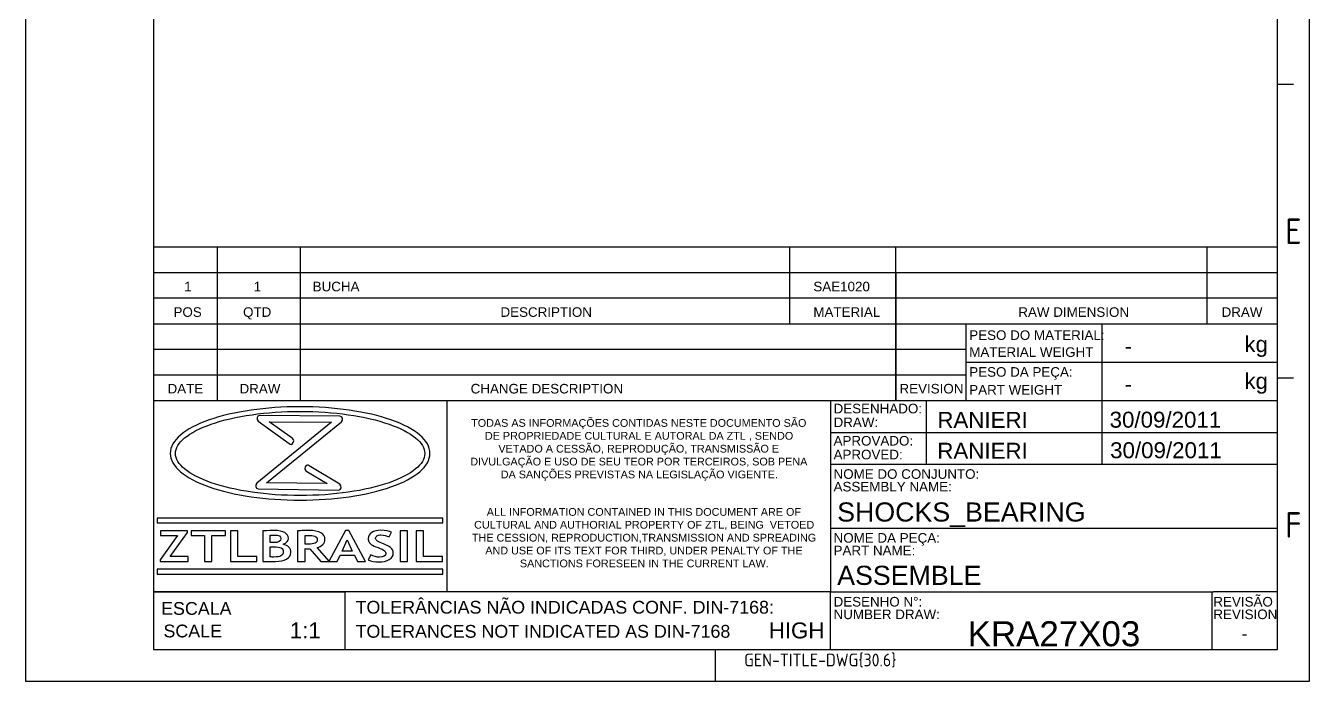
# Model space of a CAD drawing. Header units: millimetres. Extents: x 5684 to 5804, y 1874 to 2043.
# Drawn here: x 5683.5 to 5804.1, y 1874.4 to 1936 of the extents above; entities that cross this region are included whole.
import ezdxf
from ezdxf.enums import TextEntityAlignment as Align

# ---------------------------------------------------------------- set-up
doc = ezdxf.new("R2010")
doc.units = ezdxf.units.MM
doc.layers.add('Camada 1', color=7, linetype='Continuous')
doc.styles.add('ACISOTS', font='isocp.shx', dxfattribs={"height": 1})
doc.styles.get("Standard").update_dxf_attribs({"font": 'arial.ttf'})

msp = doc.modelspace()

# ---------------------------------------------------------------- linework, layer by layer
at = {"color": 135, "lineweight": 25}
for p, q in [((5683.546, 1874.403), (5683.546, 2043.003)), ((5804.146, 2043.003), (5804.146, 1874.403)), ((5802.646, 1930.503), (5801.146, 1930.503)), ((5802.646, 1902.903), (5801.146, 1902.903)), ((5748.346, 1874.403), (5748.346, 1877.403)), ((5804.146, 1874.403), (5683.546, 1874.403))]:
    msp.add_line(p, q, dxfattribs=at)
for p, q in [((5695.546, 2040.003), (5695.546, 1877.403)), ((5801.146, 1877.403), (5801.146, 2040.003)), ((5801.146, 1915.203), (5695.546, 1915.203)), ((5701.546, 1915.203), (5701.546, 1900.803)), ((5709.346, 1915.203), (5709.346, 1900.803)), ((5755.297, 1915.203), (5755.297, 1908.003)), ((5765.288, 1900.803), (5765.288, 1915.203)), ((5794.539, 1908.003), (5794.539, 1915.203)), ((5801.146, 1912.803), (5695.546, 1912.803)), ((5765.288, 1912.803), (5765.288, 1900.803)), ((5801.146, 1910.403), (5695.546, 1910.403)), ((5695.546, 1908.003), (5801.146, 1908.003)), ((5695.546, 1908.003), (5695.546, 1877.403)), ((5695.546, 1908.003), (5771.895, 1908.003)), ((5771.895, 1900.803), (5771.895, 1908.003)), ((5784.646, 1908.003), (5784.646, 1904.403)), ((5801.146, 1877.403), (5801.146, 1908.003)), ((5771.895, 1905.603), (5695.546, 1905.603)), ((5771.895, 1904.403), (5801.146, 1904.403)), ((5784.646, 1904.403), (5784.646, 1900.803)), ((5695.546, 1903.203), (5771.895, 1903.203)), ((5695.546, 1900.803), (5759.146, 1900.803)), ((5723.106, 1900.803), (5723.106, 1882.803)), ((5759.146, 1900.803), (5759.146, 1889.403)), ((5759.146, 1900.803), (5801.146, 1900.803)), ((5768.146, 1900.803), (5768.146, 1894.803)), ((5784.646, 1900.803), (5784.646, 1894.803)), ((5759.146, 1897.803), (5801.146, 1897.803)), ((5759.146, 1894.803), (5801.146, 1894.803)), ((5759.146, 1889.403), (5759.146, 1882.803)), ((5759.146, 1888.803), (5801.146, 1888.803)), ((5695.546, 1882.803), (5713.546, 1882.803)), ((5759.146, 1882.803), (5695.546, 1882.803)), ((5723.071, 1882.803), (5695.716, 1882.803)), ((5713.546, 1882.803), (5713.546, 1877.403)), ((5759.146, 1877.403), (5759.146, 1882.803)), ((5759.146, 1882.803), (5795.146, 1882.803)), ((5794.999, 1882.803), (5794.999, 1877.403)), ((5801.146, 1882.803), (5795.146, 1882.803)), ((5695.546, 1877.403), (5801.146, 1877.403)), ((5695.546, 1877.403), (5801.146, 1877.403))]:
    msp.add_line(p, q)
at = {"layer": 'Camada 1'}
for points, knots in [([(5709.332, 1900.211), (5710.961, 1900.211), (5712.517, 1900.097), (5713.939, 1899.89), (5713.939, 1899.89), (5715.417, 1899.676), (5716.75, 1899.361), (5717.868, 1898.971), (5717.868, 1898.971), (5719.015, 1898.571), (5719.941, 1898.087), (5720.574, 1897.546), (5720.574, 1897.546), (5721.19, 1897.02), (5721.531, 1896.437), (5721.531, 1895.821), (5721.531, 1895.821), (5721.531, 1895.205), (5721.19, 1894.623), (5720.574, 1894.096), (5720.574, 1894.096), (5719.941, 1893.555), (5719.015, 1893.072), (5717.868, 1892.671), (5717.868, 1892.671), (5716.75, 1892.281), (5715.417, 1891.967), (5713.939, 1891.752), (5713.939, 1891.752), (5712.517, 1891.546), (5710.961, 1891.431), (5709.332, 1891.431), (5709.332, 1891.431), (5707.703, 1891.431), (5706.147, 1891.546), (5704.725, 1891.752), (5704.725, 1891.752), (5703.247, 1891.967), (5701.914, 1892.281), (5700.797, 1892.671), (5700.797, 1892.671), (5699.649, 1893.072), (5698.723, 1893.555), (5698.09, 1894.096), (5698.09, 1894.096), (5697.474, 1894.623), (5697.133, 1895.205), (5697.133, 1895.821), (5697.133, 1895.821), (5697.133, 1896.437), (5697.474, 1897.02), (5698.09, 1897.546), (5698.09, 1897.546), (5698.723, 1898.087), (5699.649, 1898.571), (5700.797, 1898.971), (5700.797, 1898.971), (5701.914, 1899.361), (5703.247, 1899.676), (5704.725, 1899.89), (5704.725, 1899.89), (5706.147, 1900.097), (5707.703, 1900.211), (5709.332, 1900.211)], [0, 0, 0, 0, 0.0588235, 0.0588235, 0.0588235, 0.0588235, 0.1176471, 0.1176471, 0.1176471, 0.1176471, 0.1764706, 0.1764706, 0.1764706, 0.1764706, 0.2352941, 0.2352941, 0.2352941, 0.2352941, 0.2941176, 0.2941176, 0.2941176, 0.2941176, 0.3529412, 0.3529412, 0.3529412, 0.3529412, 0.4117647, 0.4117647, 0.4117647, 0.4117647, 0.4705882, 0.4705882, 0.4705882, 0.4705882, 0.5294118, 0.5294118, 0.5294118, 0.5294118, 0.5882353, 0.5882353, 0.5882353, 0.5882353, 0.6470588, 0.6470588, 0.6470588, 0.6470588, 0.7058824, 0.7058824, 0.7058824, 0.7058824, 0.7647059, 0.7647059, 0.7647059, 0.7647059, 0.8235294, 0.8235294, 0.8235294, 0.8235294, 0.8823529, 0.8823529, 0.8823529, 0.8823529, 1, 1, 1, 1]), ([(5709.332, 1899.778), (5707.732, 1899.778), (5706.205, 1899.667), (5704.813, 1899.465), (5704.813, 1899.465), (5703.366, 1899.256), (5702.064, 1898.949), (5700.975, 1898.569), (5700.975, 1898.569), (5699.915, 1898.199), (5699.061, 1897.762), (5698.479, 1897.282), (5698.479, 1897.282), (5697.927, 1896.826), (5697.622, 1896.332), (5697.622, 1895.821), (5697.622, 1895.821), (5697.622, 1895.31), (5697.927, 1894.817), (5698.479, 1894.361), (5698.479, 1894.361), (5699.061, 1893.881), (5699.915, 1893.444), (5700.975, 1893.074), (5700.975, 1893.074), (5702.064, 1892.694), (5703.366, 1892.387), (5704.813, 1892.178), (5704.813, 1892.178), (5706.205, 1891.976), (5707.732, 1891.865), (5709.332, 1891.865), (5709.332, 1891.865), (5710.932, 1891.865), (5712.459, 1891.976), (5713.851, 1892.178), (5713.851, 1892.178), (5715.298, 1892.387), (5716.6, 1892.694), (5717.689, 1893.074), (5717.689, 1893.074), (5718.749, 1893.444), (5719.603, 1893.881), (5720.185, 1894.361), (5720.185, 1894.361), (5720.737, 1894.817), (5721.042, 1895.31), (5721.042, 1895.821), (5721.042, 1895.821), (5721.042, 1896.332), (5720.737, 1896.826), (5720.185, 1897.282), (5720.185, 1897.282), (5719.603, 1897.762), (5718.749, 1898.199), (5717.689, 1898.569), (5717.689, 1898.569), (5716.6, 1898.949), (5715.298, 1899.256), (5713.851, 1899.465), (5713.851, 1899.465), (5712.459, 1899.667), (5710.932, 1899.778), (5709.332, 1899.778)], [0, 0, 0, 0, 0.0588235, 0.0588235, 0.0588235, 0.0588235, 0.1176471, 0.1176471, 0.1176471, 0.1176471, 0.1764706, 0.1764706, 0.1764706, 0.1764706, 0.2352941, 0.2352941, 0.2352941, 0.2352941, 0.2941176, 0.2941176, 0.2941176, 0.2941176, 0.3529412, 0.3529412, 0.3529412, 0.3529412, 0.4117647, 0.4117647, 0.4117647, 0.4117647, 0.4705882, 0.4705882, 0.4705882, 0.4705882, 0.5294118, 0.5294118, 0.5294118, 0.5294118, 0.5882353, 0.5882353, 0.5882353, 0.5882353, 0.6470588, 0.6470588, 0.6470588, 0.6470588, 0.7058824, 0.7058824, 0.7058824, 0.7058824, 0.7647059, 0.7647059, 0.7647059, 0.7647059, 0.8235294, 0.8235294, 0.8235294, 0.8235294, 0.8823529, 0.8823529, 0.8823529, 0.8823529, 1, 1, 1, 1]), ([(5708.317, 1896.756), (5708.317, 1896.756), (5705.395, 1898.85), (5705.395, 1898.85), (5705.395, 1898.85), (5705.177, 1899.006), (5705.266, 1899.402), (5705.522, 1899.4), (5705.522, 1899.4), (5705.522, 1899.4), (5713.07, 1899.339), (5713.07, 1899.339), (5713.07, 1899.339), (5713.318, 1899.337), (5713.41, 1898.964), (5713.207, 1898.799), (5713.207, 1898.799), (5713.207, 1898.799), (5706.18, 1893.074), (5706.18, 1893.074), (5706.18, 1893.074), (5706.18, 1893.074), (5711.876, 1892.982), (5711.876, 1892.982), (5711.876, 1892.982), (5711.876, 1892.982), (5709.96, 1894.136), (5709.96, 1894.136), (5709.96, 1894.136), (5709.834, 1894.212), (5709.708, 1894.288), (5709.818, 1894.551), (5709.818, 1894.551), (5709.928, 1894.815), (5710.054, 1894.739), (5710.18, 1894.663), (5710.18, 1894.663), (5710.18, 1894.663), (5713.052, 1892.933), (5713.052, 1892.933), (5713.052, 1892.933), (5713.287, 1892.791), (5713.203, 1892.37), (5712.939, 1892.374), (5712.939, 1892.374), (5712.939, 1892.374), (5705.391, 1892.495), (5705.391, 1892.495), (5705.391, 1892.495), (5705.144, 1892.499), (5705.054, 1892.871), (5705.255, 1893.036), (5705.255, 1893.036), (5705.255, 1893.036), (5712.275, 1898.754), (5712.275, 1898.754), (5712.275, 1898.754), (5712.275, 1898.754), (5706.424, 1898.801), (5706.424, 1898.801), (5706.424, 1898.801), (5706.424, 1898.801), (5708.57, 1897.264), (5708.57, 1897.264), (5708.57, 1897.264), (5708.689, 1897.178), (5708.809, 1897.093), (5708.683, 1896.839), (5708.683, 1896.839), (5708.557, 1896.585), (5708.437, 1896.67), (5708.317, 1896.756)], [0, 0, 0, 0, 0.0526316, 0.0526316, 0.0526316, 0.0526316, 0.1052632, 0.1052632, 0.1052632, 0.1052632, 0.1578947, 0.1578947, 0.1578947, 0.1578947, 0.2105263, 0.2105263, 0.2105263, 0.2105263, 0.2631579, 0.2631579, 0.2631579, 0.2631579, 0.3157895, 0.3157895, 0.3157895, 0.3157895, 0.3684211, 0.3684211, 0.3684211, 0.3684211, 0.4210526, 0.4210526, 0.4210526, 0.4210526, 0.4736842, 0.4736842, 0.4736842, 0.4736842, 0.5263158, 0.5263158, 0.5263158, 0.5263158, 0.5789474, 0.5789474, 0.5789474, 0.5789474, 0.6315789, 0.6315789, 0.6315789, 0.6315789, 0.6842105, 0.6842105, 0.6842105, 0.6842105, 0.7368421, 0.7368421, 0.7368421, 0.7368421, 0.7894737, 0.7894737, 0.7894737, 0.7894737, 0.8421053, 0.8421053, 0.8421053, 0.8421053, 0.8947368, 0.8947368, 0.8947368, 0.8947368, 1, 1, 1, 1]), ([(5695.967, 1889.738), (5695.967, 1889.738), (5722.698, 1889.738), (5722.698, 1889.738), (5722.698, 1889.738), (5722.698, 1889.738), (5722.75, 1889.738), (5722.75, 1889.738), (5722.75, 1889.738), (5722.75, 1889.738), (5722.75, 1889.685), (5722.75, 1889.685), (5722.75, 1889.685), (5722.75, 1889.685), (5722.75, 1889.337), (5722.75, 1889.337), (5722.75, 1889.337), (5722.75, 1889.337), (5722.75, 1889.285), (5722.75, 1889.285), (5722.75, 1889.285), (5722.75, 1889.285), (5722.698, 1889.285), (5722.698, 1889.285), (5722.698, 1889.285), (5722.698, 1889.285), (5695.967, 1889.285), (5695.967, 1889.285), (5695.967, 1889.285), (5695.967, 1889.285), (5695.914, 1889.285), (5695.914, 1889.285), (5695.914, 1889.285), (5695.914, 1889.285), (5695.914, 1889.337), (5695.914, 1889.337), (5695.914, 1889.337), (5695.914, 1889.337), (5695.914, 1889.685), (5695.914, 1889.685), (5695.914, 1889.685), (5695.914, 1889.685), (5695.914, 1889.738), (5695.914, 1889.738), (5695.914, 1889.738), (5695.914, 1889.738), (5695.967, 1889.738), (5695.967, 1889.738)], [0, 0, 0, 0, 0.0769231, 0.0769231, 0.0769231, 0.0769231, 0.1538462, 0.1538462, 0.1538462, 0.1538462, 0.2307692, 0.2307692, 0.2307692, 0.2307692, 0.3076923, 0.3076923, 0.3076923, 0.3076923, 0.3846154, 0.3846154, 0.3846154, 0.3846154, 0.4615385, 0.4615385, 0.4615385, 0.4615385, 0.5384615, 0.5384615, 0.5384615, 0.5384615, 0.6153846, 0.6153846, 0.6153846, 0.6153846, 0.6923077, 0.6923077, 0.6923077, 0.6923077, 0.7692308, 0.7692308, 0.7692308, 0.7692308, 0.8461538, 0.8461538, 0.8461538, 0.8461538, 1, 1, 1, 1]), ([(5715.713, 1885.828), (5715.713, 1885.828), (5715.971, 1886.287), (5715.971, 1886.287), (5715.971, 1886.287), (5716.245, 1886.145), (5716.515, 1886.075), (5716.781, 1886.075), (5716.781, 1886.075), (5717.19, 1886.075), (5717.394, 1886.179), (5717.394, 1886.389), (5717.394, 1886.389), (5717.394, 1886.488), (5717.346, 1886.581), (5717.25, 1886.67), (5717.25, 1886.67), (5717.154, 1886.759), (5716.955, 1886.859), (5716.654, 1886.97), (5716.654, 1886.97), (5716.354, 1887.081), (5716.151, 1887.172), (5716.047, 1887.243), (5716.047, 1887.243), (5715.942, 1887.315), (5715.862, 1887.4), (5715.805, 1887.499), (5715.805, 1887.499), (5715.75, 1887.597), (5715.721, 1887.705), (5715.721, 1887.825), (5715.721, 1887.825), (5715.721, 1888.048), (5715.833, 1888.232), (5716.055, 1888.379), (5716.055, 1888.379), (5716.277, 1888.526), (5716.562, 1888.599), (5716.91, 1888.599), (5716.91, 1888.599), (5717.363, 1888.599), (5717.696, 1888.537), (5717.908, 1888.413), (5717.908, 1888.413), (5717.908, 1888.413), (5717.696, 1887.972), (5717.696, 1887.972), (5717.696, 1887.972), (5717.452, 1888.101), (5717.194, 1888.165), (5716.924, 1888.165), (5716.924, 1888.165), (5716.763, 1888.165), (5716.639, 1888.134), (5716.55, 1888.072), (5716.55, 1888.072), (5716.461, 1888.009), (5716.418, 1887.928), (5716.418, 1887.829), (5716.418, 1887.829), (5716.418, 1887.664), (5716.666, 1887.492), (5717.164, 1887.313), (5717.164, 1887.313), (5717.426, 1887.219), (5717.615, 1887.132), (5717.731, 1887.053), (5717.731, 1887.053), (5717.847, 1886.974), (5717.936, 1886.881), (5717.996, 1886.776), (5717.996, 1886.776), (5718.057, 1886.67), (5718.087, 1886.552), (5718.087, 1886.423), (5718.087, 1886.423), (5718.087, 1886.189), (5717.962, 1885.997), (5717.711, 1885.847), (5717.711, 1885.847), (5717.461, 1885.696), (5717.125, 1885.62), (5716.703, 1885.62), (5716.703, 1885.62), (5716.338, 1885.62), (5716.008, 1885.689), (5715.713, 1885.828)], [0, 0, 0, 0, 0.0434783, 0.0434783, 0.0434783, 0.0434783, 0.0869565, 0.0869565, 0.0869565, 0.0869565, 0.1304348, 0.1304348, 0.1304348, 0.1304348, 0.173913, 0.173913, 0.173913, 0.173913, 0.2173913, 0.2173913, 0.2173913, 0.2173913, 0.2608696, 0.2608696, 0.2608696, 0.2608696, 0.3043478, 0.3043478, 0.3043478, 0.3043478, 0.3478261, 0.3478261, 0.3478261, 0.3478261, 0.3913043, 0.3913043, 0.3913043, 0.3913043, 0.4347826, 0.4347826, 0.4347826, 0.4347826, 0.4782609, 0.4782609, 0.4782609, 0.4782609, 0.5217391, 0.5217391, 0.5217391, 0.5217391, 0.5652174, 0.5652174, 0.5652174, 0.5652174, 0.6086957, 0.6086957, 0.6086957, 0.6086957, 0.6521739, 0.6521739, 0.6521739, 0.6521739, 0.6956522, 0.6956522, 0.6956522, 0.6956522, 0.7391304, 0.7391304, 0.7391304, 0.7391304, 0.7826087, 0.7826087, 0.7826087, 0.7826087, 0.826087, 0.826087, 0.826087, 0.826087, 0.8695652, 0.8695652, 0.8695652, 0.8695652, 0.9130435, 0.9130435, 0.9130435, 0.9130435, 1, 1, 1, 1]), ([(5696.18, 1885.669), (5696.18, 1885.669), (5696.18, 1885.834), (5696.18, 1885.834), (5696.18, 1885.834), (5696.18, 1885.834), (5697.815, 1888.096), (5697.815, 1888.096), (5697.815, 1888.096), (5697.815, 1888.096), (5696.208, 1888.096), (5696.208, 1888.096), (5696.208, 1888.096), (5696.208, 1888.096), (5696.208, 1888.55), (5696.208, 1888.55), (5696.208, 1888.55), (5696.208, 1888.55), (5698.764, 1888.55), (5698.764, 1888.55), (5698.764, 1888.55), (5698.764, 1888.55), (5698.764, 1888.385), (5698.764, 1888.385), (5698.764, 1888.385), (5698.764, 1888.385), (5697.123, 1886.124), (5697.123, 1886.124), (5697.123, 1886.124), (5697.123, 1886.124), (5698.822, 1886.124), (5698.822, 1886.124), (5698.822, 1886.124), (5698.822, 1886.124), (5698.822, 1885.669), (5698.822, 1885.669), (5698.822, 1885.669), (5698.822, 1885.669), (5696.18, 1885.669), (5696.18, 1885.669)], [0, 0, 0, 0, 0.0909091, 0.0909091, 0.0909091, 0.0909091, 0.1818182, 0.1818182, 0.1818182, 0.1818182, 0.2727273, 0.2727273, 0.2727273, 0.2727273, 0.3636364, 0.3636364, 0.3636364, 0.3636364, 0.4545455, 0.4545455, 0.4545455, 0.4545455, 0.5454545, 0.5454545, 0.5454545, 0.5454545, 0.6363636, 0.6363636, 0.6363636, 0.6363636, 0.7272727, 0.7272727, 0.7272727, 0.7272727, 0.8181818, 0.8181818, 0.8181818, 0.8181818, 1, 1, 1, 1]), ([(5701.033, 1888.096), (5701.033, 1888.096), (5701.033, 1885.669), (5701.033, 1885.669), (5701.033, 1885.669), (5701.033, 1885.669), (5700.336, 1885.669), (5700.336, 1885.669), (5700.336, 1885.669), (5700.336, 1885.669), (5700.336, 1888.096), (5700.336, 1888.096), (5700.336, 1888.096), (5700.336, 1888.096), (5699.09, 1888.096), (5699.09, 1888.096), (5699.09, 1888.096), (5699.09, 1888.096), (5699.09, 1888.55), (5699.09, 1888.55), (5699.09, 1888.55), (5699.09, 1888.55), (5702.335, 1888.55), (5702.335, 1888.55), (5702.335, 1888.55), (5702.335, 1888.55), (5702.335, 1888.096), (5702.335, 1888.096), (5702.335, 1888.096), (5702.335, 1888.096), (5701.033, 1888.096), (5701.033, 1888.096)], [0, 0, 0, 0, 0.1111111, 0.1111111, 0.1111111, 0.1111111, 0.2222222, 0.2222222, 0.2222222, 0.2222222, 0.3333333, 0.3333333, 0.3333333, 0.3333333, 0.4444444, 0.4444444, 0.4444444, 0.4444444, 0.5555556, 0.5555556, 0.5555556, 0.5555556, 0.6666667, 0.6666667, 0.6666667, 0.6666667, 0.7777778, 0.7777778, 0.7777778, 0.7777778, 1, 1, 1, 1]), ([(5702.79, 1885.669), (5702.79, 1885.669), (5702.79, 1888.55), (5702.79, 1888.55), (5702.79, 1888.55), (5702.79, 1888.55), (5703.486, 1888.55), (5703.486, 1888.55), (5703.486, 1888.55), (5703.486, 1888.55), (5703.486, 1886.124), (5703.486, 1886.124), (5703.486, 1886.124), (5703.486, 1886.124), (5705.258, 1886.124), (5705.258, 1886.124), (5705.258, 1886.124), (5705.258, 1886.124), (5705.258, 1885.669), (5705.258, 1885.669), (5705.258, 1885.669), (5705.258, 1885.669), (5702.79, 1885.669), (5702.79, 1885.669)], [0, 0, 0, 0, 0.1428571, 0.1428571, 0.1428571, 0.1428571, 0.2857143, 0.2857143, 0.2857143, 0.2857143, 0.4285714, 0.4285714, 0.4285714, 0.4285714, 0.5714286, 0.5714286, 0.5714286, 0.5714286, 0.7142857, 0.7142857, 0.7142857, 0.7142857, 1, 1, 1, 1]), ([(5707.019, 1885.669), (5707.019, 1885.669), (5705.819, 1885.669), (5705.819, 1885.669), (5705.819, 1885.669), (5705.819, 1885.669), (5705.819, 1888.548), (5705.819, 1888.548), (5705.819, 1888.548), (5706.348, 1888.566), (5706.718, 1888.576), (5706.93, 1888.576), (5706.93, 1888.576), (5707.337, 1888.576), (5707.655, 1888.512), (5707.885, 1888.384), (5707.885, 1888.384), (5708.114, 1888.256), (5708.228, 1888.074), (5708.228, 1887.837), (5708.228, 1887.837), (5708.228, 1887.609), (5708.064, 1887.428), (5707.736, 1887.296), (5707.736, 1887.296), (5708.223, 1887.171), (5708.467, 1886.914), (5708.467, 1886.525), (5708.467, 1886.525), (5708.467, 1886.263), (5708.331, 1886.055), (5708.063, 1885.9), (5708.063, 1885.9), (5707.793, 1885.747), (5707.445, 1885.669), (5707.019, 1885.669)], [0, 0, 0, 0, 0.1, 0.1, 0.1, 0.1, 0.2, 0.2, 0.2, 0.2, 0.3, 0.3, 0.3, 0.3, 0.4, 0.4, 0.4, 0.4, 0.5, 0.5, 0.5, 0.5, 0.6, 0.6, 0.6, 0.6, 0.7, 0.7, 0.7, 0.7, 0.8, 0.8, 0.8, 0.8, 1, 1, 1, 1]), ([(5706.515, 1888.14), (5706.515, 1888.14), (5706.515, 1887.449), (5706.515, 1887.449), (5706.515, 1887.449), (5706.622, 1887.444), (5706.735, 1887.441), (5706.852, 1887.441), (5706.852, 1887.441), (5707.305, 1887.441), (5707.532, 1887.566), (5707.532, 1887.817), (5707.532, 1887.817), (5707.532, 1888.038), (5707.327, 1888.149), (5706.915, 1888.149), (5706.915, 1888.149), (5706.806, 1888.149), (5706.673, 1888.146), (5706.515, 1888.14)], [0, 0, 0, 0, 0.1666667, 0.1666667, 0.1666667, 0.1666667, 0.3333333, 0.3333333, 0.3333333, 0.3333333, 0.5, 0.5, 0.5, 0.5, 0.6666667, 0.6666667, 0.6666667, 0.6666667, 1, 1, 1, 1]), ([(5711.292, 1885.669), (5711.292, 1885.669), (5710.246, 1886.859), (5710.246, 1886.859), (5710.246, 1886.859), (5710.141, 1886.86), (5709.994, 1886.865), (5709.804, 1886.873), (5709.804, 1886.873), (5709.804, 1886.873), (5709.804, 1885.669), (5709.804, 1885.669), (5709.804, 1885.669), (5709.804, 1885.669), (5709.081, 1885.669), (5709.081, 1885.669), (5709.081, 1885.669), (5709.081, 1885.669), (5709.081, 1888.55), (5709.081, 1888.55), (5709.081, 1888.55), (5709.121, 1888.55), (5709.271, 1888.555), (5709.534, 1888.565), (5709.534, 1888.565), (5709.797, 1888.575), (5710.008, 1888.58), (5710.168, 1888.58), (5710.168, 1888.58), (5711.164, 1888.58), (5711.662, 1888.297), (5711.662, 1887.73), (5711.662, 1887.73), (5711.662, 1887.56), (5711.592, 1887.405), (5711.455, 1887.264), (5711.455, 1887.264), (5711.318, 1887.124), (5711.145, 1887.025), (5710.937, 1886.968), (5710.937, 1886.968), (5710.937, 1886.968), (5712.095, 1885.669), (5712.095, 1885.669), (5712.095, 1885.669), (5712.095, 1885.669), (5711.292, 1885.669), (5711.292, 1885.669)], [0, 0, 0, 0, 0.0769231, 0.0769231, 0.0769231, 0.0769231, 0.1538462, 0.1538462, 0.1538462, 0.1538462, 0.2307692, 0.2307692, 0.2307692, 0.2307692, 0.3076923, 0.3076923, 0.3076923, 0.3076923, 0.3846154, 0.3846154, 0.3846154, 0.3846154, 0.4615385, 0.4615385, 0.4615385, 0.4615385, 0.5384615, 0.5384615, 0.5384615, 0.5384615, 0.6153846, 0.6153846, 0.6153846, 0.6153846, 0.6923077, 0.6923077, 0.6923077, 0.6923077, 0.7692308, 0.7692308, 0.7692308, 0.7692308, 0.8461538, 0.8461538, 0.8461538, 0.8461538, 1, 1, 1, 1]), ([(5709.804, 1888.106), (5709.804, 1888.106), (5709.804, 1887.306), (5709.804, 1887.306), (5709.804, 1887.306), (5709.933, 1887.298), (5710.031, 1887.294), (5710.099, 1887.294), (5710.099, 1887.294), (5710.389, 1887.294), (5710.602, 1887.324), (5710.737, 1887.384), (5710.737, 1887.384), (5710.872, 1887.445), (5710.939, 1887.562), (5710.939, 1887.736), (5710.939, 1887.736), (5710.939, 1887.878), (5710.867, 1887.977), (5710.722, 1888.033), (5710.722, 1888.033), (5710.578, 1888.089), (5710.35, 1888.117), (5710.04, 1888.117), (5710.04, 1888.117), (5709.965, 1888.117), (5709.886, 1888.114), (5709.804, 1888.106)], [0, 0, 0, 0, 0.125, 0.125, 0.125, 0.125, 0.25, 0.25, 0.25, 0.25, 0.375, 0.375, 0.375, 0.375, 0.5, 0.5, 0.5, 0.5, 0.625, 0.625, 0.625, 0.625, 0.75, 0.75, 0.75, 0.75, 1, 1, 1, 1]), ([(5714.718, 1885.669), (5714.718, 1885.669), (5714.432, 1886.253), (5714.432, 1886.253), (5714.432, 1886.253), (5714.432, 1886.253), (5713.088, 1886.253), (5713.088, 1886.253), (5713.088, 1886.253), (5713.088, 1886.253), (5712.815, 1885.669), (5712.815, 1885.669), (5712.815, 1885.669), (5712.815, 1885.669), (5712.042, 1885.669), (5712.042, 1885.669), (5712.042, 1885.669), (5712.042, 1885.669), (5713.605, 1888.59), (5713.605, 1888.59), (5713.605, 1888.59), (5713.605, 1888.59), (5713.91, 1888.59), (5713.91, 1888.59), (5713.91, 1888.59), (5713.91, 1888.59), (5715.486, 1885.669), (5715.486, 1885.669), (5715.486, 1885.669), (5715.486, 1885.669), (5714.718, 1885.669), (5714.718, 1885.669)], [0, 0, 0, 0, 0.1111111, 0.1111111, 0.1111111, 0.1111111, 0.2222222, 0.2222222, 0.2222222, 0.2222222, 0.3333333, 0.3333333, 0.3333333, 0.3333333, 0.4444444, 0.4444444, 0.4444444, 0.4444444, 0.5555556, 0.5555556, 0.5555556, 0.5555556, 0.6666667, 0.6666667, 0.6666667, 0.6666667, 0.7777778, 0.7777778, 0.7777778, 0.7777778, 1, 1, 1, 1]), ([(5713.757, 1887.709), (5713.757, 1887.709), (5713.286, 1886.645), (5713.286, 1886.645), (5713.286, 1886.645), (5713.286, 1886.645), (5714.228, 1886.645), (5714.228, 1886.645), (5714.228, 1886.645), (5714.228, 1886.645), (5713.757, 1887.709), (5713.757, 1887.709)], [0, 0, 0, 0, 0.25, 0.25, 0.25, 0.25, 0.5, 0.5, 0.5, 0.5, 1, 1, 1, 1]), ([(5718.716, 1885.669), (5718.716, 1885.669), (5718.716, 1888.55), (5718.716, 1888.55), (5718.716, 1888.55), (5718.716, 1888.55), (5719.412, 1888.55), (5719.412, 1888.55), (5719.412, 1888.55), (5719.412, 1888.55), (5719.412, 1885.669), (5719.412, 1885.669), (5719.412, 1885.669), (5719.412, 1885.669), (5718.716, 1885.669), (5718.716, 1885.669)], [0, 0, 0, 0, 0.2, 0.2, 0.2, 0.2, 0.4, 0.4, 0.4, 0.4, 0.6, 0.6, 0.6, 0.6, 1, 1, 1, 1]), ([(5720.228, 1885.669), (5720.228, 1885.669), (5720.228, 1888.55), (5720.228, 1888.55), (5720.228, 1888.55), (5720.228, 1888.55), (5720.924, 1888.55), (5720.924, 1888.55), (5720.924, 1888.55), (5720.924, 1888.55), (5720.924, 1886.124), (5720.924, 1886.124), (5720.924, 1886.124), (5720.924, 1886.124), (5722.696, 1886.124), (5722.696, 1886.124), (5722.696, 1886.124), (5722.696, 1886.124), (5722.696, 1885.669), (5722.696, 1885.669), (5722.696, 1885.669), (5722.696, 1885.669), (5720.228, 1885.669), (5720.228, 1885.669)], [0, 0, 0, 0, 0.1428571, 0.1428571, 0.1428571, 0.1428571, 0.2857143, 0.2857143, 0.2857143, 0.2857143, 0.4285714, 0.4285714, 0.4285714, 0.4285714, 0.5714286, 0.5714286, 0.5714286, 0.5714286, 0.7142857, 0.7142857, 0.7142857, 0.7142857, 1, 1, 1, 1]), ([(5706.515, 1887.05), (5706.515, 1887.05), (5706.515, 1886.098), (5706.515, 1886.098), (5706.515, 1886.098), (5706.656, 1886.089), (5706.77, 1886.084), (5706.858, 1886.084), (5706.858, 1886.084), (5707.168, 1886.084), (5707.394, 1886.123), (5707.534, 1886.2), (5707.534, 1886.2), (5707.674, 1886.278), (5707.744, 1886.406), (5707.744, 1886.586), (5707.744, 1886.586), (5707.744, 1886.749), (5707.679, 1886.869), (5707.548, 1886.943), (5707.548, 1886.943), (5707.418, 1887.019), (5707.19, 1887.056), (5706.866, 1887.056), (5706.866, 1887.056), (5706.799, 1887.056), (5706.682, 1887.054), (5706.515, 1887.05)], [0, 0, 0, 0, 0.125, 0.125, 0.125, 0.125, 0.25, 0.25, 0.25, 0.25, 0.375, 0.375, 0.375, 0.375, 0.5, 0.5, 0.5, 0.5, 0.625, 0.625, 0.625, 0.625, 0.75, 0.75, 0.75, 0.75, 1, 1, 1, 1]), ([(5695.967, 1884.935), (5695.967, 1884.935), (5722.698, 1884.935), (5722.698, 1884.935), (5722.698, 1884.935), (5722.698, 1884.935), (5722.75, 1884.935), (5722.75, 1884.935), (5722.75, 1884.935), (5722.75, 1884.935), (5722.75, 1884.882), (5722.75, 1884.882), (5722.75, 1884.882), (5722.75, 1884.882), (5722.75, 1884.534), (5722.75, 1884.534), (5722.75, 1884.534), (5722.75, 1884.534), (5722.75, 1884.482), (5722.75, 1884.482), (5722.75, 1884.482), (5722.75, 1884.482), (5722.698, 1884.482), (5722.698, 1884.482), (5722.698, 1884.482), (5722.698, 1884.482), (5695.967, 1884.482), (5695.967, 1884.482), (5695.967, 1884.482), (5695.967, 1884.482), (5695.914, 1884.482), (5695.914, 1884.482), (5695.914, 1884.482), (5695.914, 1884.482), (5695.914, 1884.534), (5695.914, 1884.534), (5695.914, 1884.534), (5695.914, 1884.534), (5695.914, 1884.882), (5695.914, 1884.882), (5695.914, 1884.882), (5695.914, 1884.882), (5695.914, 1884.935), (5695.914, 1884.935), (5695.914, 1884.935), (5695.914, 1884.935), (5695.967, 1884.935), (5695.967, 1884.935)], [0, 0, 0, 0, 0.0769231, 0.0769231, 0.0769231, 0.0769231, 0.1538462, 0.1538462, 0.1538462, 0.1538462, 0.2307692, 0.2307692, 0.2307692, 0.2307692, 0.3076923, 0.3076923, 0.3076923, 0.3076923, 0.3846154, 0.3846154, 0.3846154, 0.3846154, 0.4615385, 0.4615385, 0.4615385, 0.4615385, 0.5384615, 0.5384615, 0.5384615, 0.5384615, 0.6153846, 0.6153846, 0.6153846, 0.6153846, 0.6923077, 0.6923077, 0.6923077, 0.6923077, 0.7692308, 0.7692308, 0.7692308, 0.7692308, 0.8461538, 0.8461538, 0.8461538, 0.8461538, 1, 1, 1, 1])]:
    msp.add_open_spline(points, degree=3, knots=knots, dxfattribs=at)

# ---------------------------------------------------------------- texts
at = {"color": 135, "lineweight": 25, "style": 'ACISOTS'}
for s, p in [('E', (5802.646, 1916.703)), ('F', (5802.646, 1889.103))]:
    msp.add_text(s, height=2.4, dxfattribs=at).set_placement(p, align=Align.MIDDLE)
for s, height, p in [('1', 0.9, (5698.435, 1911.057)), ('1', 0.9, (5704.968, 1911.057)), ('BUCHA', 0.9, (5710.508, 1911.057)), ('SAE1020', 0.9, (5757.549, 1911.057)), ('POS', 0.9, (5697.436, 1908.657)), ('QTD', 0.9, (5703.97, 1908.657)), ('DESCRIPTION', 0.9, (5728.155, 1908.657)), ('MATERIAL', 0.9, (5757.549, 1908.657)), ('RAW DIMENSION', 0.9, (5776.805, 1908.657)), ('DRAW', 0.9, (5795.902, 1908.657)), ('PESO DO MATERIAL:', 0.9, (5772.197, 1906.49)), ('kg', 1.5, (5798.046, 1905.34)), ('MATERIAL WEIGHT', 0.9, (5772.197, 1904.896)), ('PESO DA PEÇA:', 0.9, (5772.197, 1903.031)), ('kg', 1.5, (5798.046, 1901.879)), ('DATE', 0.9, (5696.875, 1901.457)), ('DRAW', 0.9, (5703.637, 1901.457)), ('CHANGE DESCRIPTION', 0.9, (5725.353, 1901.457)), ('REVISION', 0.9, (5765.642, 1901.457)), ('PART WEIGHT', 0.9, (5772.197, 1901.352)), ('DESENHADO:', 0.9, (5759.448, 1899.592)), ('DRAW:', 0.9, (5759.448, 1898.297)), ('APROVADO:', 0.9, (5759.448, 1896.561)), ('APROVED:', 0.9, (5759.448, 1895.266)), ('NOME DO CONJUNTO:', 0.9, (5759.448, 1893.435)), ('ASSEMBLY NAME:', 0.9, (5759.448, 1892.25)), ('NOME DA PEÇA:', 0.9, (5759.448, 1887.435)), ('PART NAME:', 0.9, (5759.448, 1886.25)), ('REVISÃO', 0.9, (5795.132, 1881.435)), ('ESCALA', 1.2, (5696.274, 1880.654)), ('TOLERÂNCIAS NÃO INDICADAS CONF. DIN-7168:', 1.2, (5714.54, 1880.766)), ('DESENHO N%%d:', 0.9, (5759.448, 1881.435)), ('NUMBER DRAW:', 0.9, (5759.448, 1880.25)), ('REVISION', 0.9, (5795.132, 1880.25)), ('SCALE', 1.2, (5696.491, 1878.534)), ('TOLERANCES NOT INDICATED AS DIN-7168', 1.2, (5714.54, 1878.501))]:
    msp.add_text(s, height=height).set_placement(p)
at = {"linetype": 'Continuous', "char_height": 0.726, "attachment_point": 1}
for s, width, insert in [('\\pi0.78702;TODAS AS INFORMAÇÕES CONTIDAS NESTE DOCUMENTO SÃO \\P\\pi2.0808;DE PROPRIEDADE CULTURAL E AUTORAL DA ZTL , SENDO \\P\\pi3.3446;VETADO A CESSÃO, REPRODUÇÃO, TRANSMISSÃO E \\P\\pi0.70456;DIVULGAÇÃO E USO DE SEU TEOR POR TERCEIROS, SOB PENA \\P\\pi3.5662;DA SANÇÕES PREVISTAS NA LEGISLAÇÃO VIGENTE.', 33.00498, (5724.614, 1899.049)), ('\\pi2.251;ALL INFORMATION CONTAINED IN THIS DOCUMENT ARE OF \\P\\pi1.0669;CULTURAL AND AUTHORIAL PROPERTY OF ZTL, BEING  VETOED \\P\\pi0.86166;THE CESSION, REPRODUCTION,TRANSMISSION AND SPREADING \\P\\pi2.1138;AND USE OF ITS TEXT FOR THIRD, UNDER PENALTY OF THE \\P\\pi5.3652;SANCTIONS FORESEEN IN THE CURRENT LAW.', 33.98228, (5724.614, 1890.689))]:
    msp.add_mtext_dynamic_manual_height_columns(s, width=width, gutter_width=12.5, heights=[0], dxfattribs=dict(at, insert=insert))
for p in [(5786.783, 1905.919), (5786.783, 1902.35)]:
    msp.add_attdef('-', text='', height=1.5).set_placement(p, align=Align.MIDDLE_LEFT)
for tag, p, height in [('RANIERI', (5769.198, 1898.226), 1.5), ('30/09/2011', (5785.384, 1898.244), 1.5), ('RANIERI', (5769.197, 1895.323), 1.5), ('30/09/2011', (5785.432, 1895.373), 1.5), ('SHOCKS_BEARING', (5759.787, 1889.418), 1.8), ('ASSEMBLE', (5759.787, 1883.464), 1.8), ('KRA27X03', (5772.046, 1877.703), 2.347)]:
    msp.add_attdef(tag, p, '', height=height)
for tag, height, p in [('1:1', 1.5, (5709.812, 1879.19)), ('HIGH', 1.5, (5755.971, 1879.19)), ('-', 1.173, (5798.062, 1878.897))]:
    msp.add_attdef(tag, text='', height=height).set_placement(p, align=Align.MIDDLE_CENTER)
at = {"color": 135, "style": 'ACISOTS'}
msp.add_attdef('GEN-TITLE-DWG{30.6}', (5751.048, 1875.811), '', height=1.2, dxfattribs=at)

doc.saveas('drawing.dxf')
